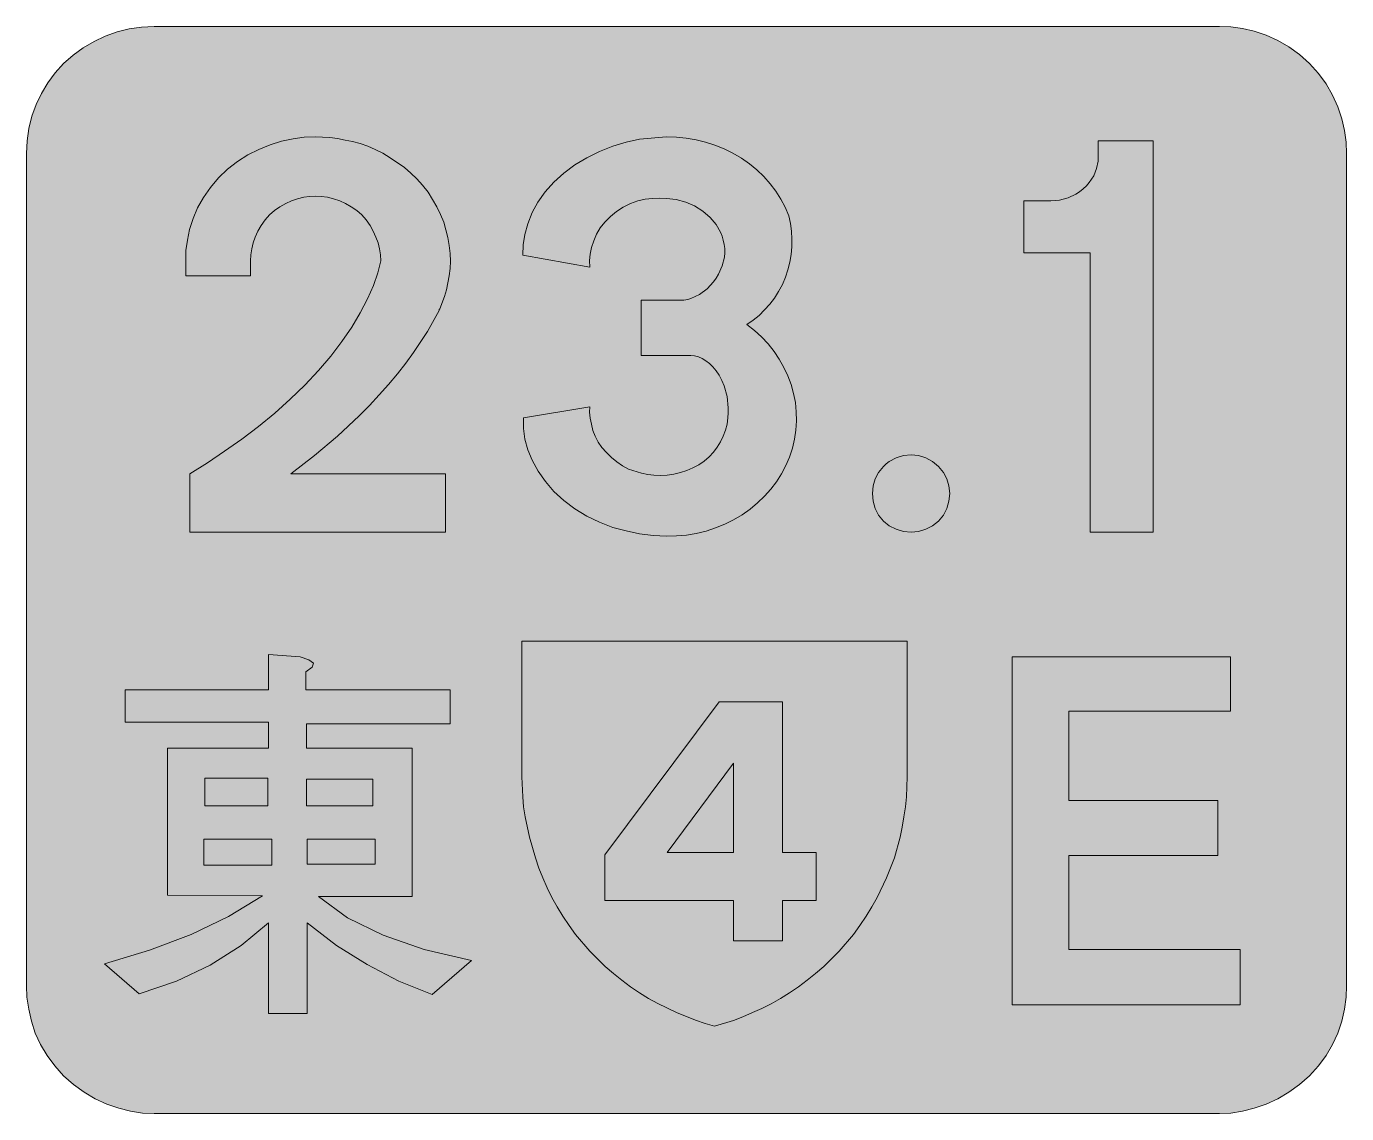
# Model space of a CAD drawing. Header units: metres. Extents: x 135 to 436, y 12 to 260.
import ezdxf

# ---------------------------------------------------------------- set-up
doc = ezdxf.new("R2010")
doc.units = ezdxf.units.M
for name, color, linetype, true_color in [('FILL_BLACK_000000', 7, 'Continuous', 0x000000), ('FILL_LIME_00FF00', 7, 'Continuous', 0x00ff00), ('FILL_WHITE_FFFFFF', 7, 'Continuous', 0xffffff), ('FILL_YELLOW_FFFF00', 7, 'Continuous', 0xffff00)]:
    doc.layers.add(name, color=color, linetype=linetype, true_color=true_color)

msp = doc.modelspace()

# ---------------------------------------------------------------- hatches: boundary and pattern name
at = {"layer": 'FILL_BLACK_000000', "true_color": 0x000000}
h = msp.add_hatch(color=7, dxfattribs=at)
h.dxf.hatch_style = 1
h.paths.add_polyline_path([(314.82, 60.66), (307.08, 60.66), (307.08, 51.48), (295.92, 51.48), (295.92, 60.66), (266.58, 60.66), (266.58, 71.1), (292.68, 106.02), (307.08, 106.02), (307.08, 71.64), (314.82, 71.64), (314.82, 60.66)])
h.paths.add_polyline_path([(295.92, 71.64), (295.92, 91.98), (280.8, 71.64), (295.92, 71.64)], flags=16)
at = {"layer": 'FILL_LIME_00FF00', "true_color": 0x00ff00}
h = msp.add_hatch(color=7, dxfattribs=at)
h.dxf.hatch_style = 1
h.paths.add_polyline_path([(406.8, 260.1), (409.4, 259.99), (412.04, 259.65), (414.72, 259.04), (417.42, 258.12), (420.08, 256.9), (422.64, 255.42), (425.06, 253.66), (427.32, 251.64), (429.34, 249.38), (431.1, 246.96), (432.58, 244.4), (433.8, 241.74), (434.72, 239.04), (435.33, 236.36), (435.67, 233.72), (435.78, 231.12), (435.78, 41.22), (435.67, 38.6), (435.33, 35.89), (434.72, 33.15), (433.8, 30.42), (432.58, 27.79), (431.1, 25.29), (429.34, 22.93), (427.32, 20.7), (425.06, 18.67), (422.64, 16.92), (420.08, 15.43), (417.42, 14.22), (414.72, 13.27), (412.04, 12.6), (409.4, 12.19), (406.8, 12.06), (163.8, 12.06), (161.1, 12.19), (158.4, 12.6), (155.7, 13.27), (153, 14.22), (150.34, 15.43), (147.78, 16.92), (145.36, 18.67), (143.1, 20.7), (141.15, 22.93), (139.39, 25.29), (137.86, 27.79), (136.62, 30.42), (135.78, 33.15), (135.16, 35.89), (134.77, 38.6), (134.64, 41.22), (134.64, 231.12), (134.78, 234), (135.2, 236.83), (135.89, 239.59), (136.84, 242.26), (138.05, 244.82), (139.5, 247.24), (141.19, 249.53), (143.1, 251.64), (145.27, 253.55), (147.6, 255.24), (150.06, 256.69), (152.64, 257.89), (155.32, 258.85), (158.08, 259.54), (160.92, 259.96), (163.8, 260.1), (406.8, 260.1)])
at = {"layer": 'FILL_WHITE_FFFFFF', "true_color": 0xffffff}
h = msp.add_hatch(color=7, dxfattribs=at)
h.dxf.hatch_style = 1
h.paths.add_polyline_path([(171, 203.22), (171, 208.98), (171.35, 211.33), (171.88, 213.77), (172.65, 216.24), (173.7, 218.7), (175.05, 221.09), (176.65, 223.38), (178.48, 225.53), (180.54, 227.52), (182.77, 229.28), (185.13, 230.78), (187.63, 232.05), (190.26, 233.1), (192.85, 233.91), (195.46, 234.47), (198.03, 234.8), (200.52, 234.9), (203.87, 234.74), (205.61, 234.52), (207.36, 234.18), (209.04, 233.84), (210.78, 233.37), (212.52, 232.76), (214.2, 232.02), (215.92, 231.15), (217.6, 230.15), (220.86, 227.88), (222.31, 226.63), (223.69, 225.29), (225.01, 223.86), (226.26, 222.3), (228.26, 218.95), (229.12, 217.21), (229.86, 215.46), (230.78, 211.93), (231.1, 210.12), (231.3, 208.26), (231.37, 206.54), (231.3, 204.86), (231.1, 203.22), (230.76, 201.6), (230.43, 200.01), (229.99, 198.49), (228.96, 195.66), (228.78, 195.48), (228.78, 195.3), (226.11, 190.52), (222.95, 185.67), (221.18, 183.24), (219.29, 180.82), (217.26, 178.42), (215.1, 176.04), (212.88, 173.63), (210.56, 171.25), (205.63, 166.63), (200.39, 162.22), (194.94, 158.04), (230.22, 158.04), (230.22, 144.72), (171.9, 144.72), (171.9, 158.04), (175.92, 160.54), (179.86, 163.17), (183.75, 165.94), (187.56, 168.84), (191.27, 171.87), (194.8, 175.03), (198.14, 178.28), (201.24, 181.62), (204.07, 184.89), (206.62, 188.19), (208.86, 191.49), (210.78, 194.76), (212.47, 197.93), (213.79, 200.97), (214.78, 203.87), (215.46, 206.64), (215.39, 207.99), (215.19, 209.34), (214.85, 210.69), (214.38, 212.04), (213.77, 213.38), (213.03, 214.69), (212.15, 215.94), (211.14, 217.08), (210, 218.09), (208.75, 218.97), (207.44, 219.71), (206.1, 220.32), (204.72, 220.79), (203.31, 221.13), (201.9, 221.33), (200.52, 221.4), (199.25, 221.33), (197.89, 221.13), (196.5, 220.79), (195.12, 220.32), (193.78, 219.71), (192.46, 218.97), (191.22, 218.09), (190.08, 217.08), (189.07, 215.94), (188.19, 214.69), (187.45, 213.38), (186.84, 212.04), (186.37, 210.69), (186.03, 209.34), (185.83, 207.99), (185.76, 206.64), (185.76, 203.22), (171, 203.22)])
h = msp.add_hatch(color=7, dxfattribs=at)
h.dxf.hatch_style = 1
h.paths.add_polyline_path([(294.73, 171.93), (294.7, 173.11), (294.48, 175.68), (293.78, 178.11), (293.29, 179.32), (292.68, 180.54), (291.97, 181.55), (291.22, 182.43), (290.43, 183.17), (289.62, 183.78), (288.78, 184.36), (287.91, 184.75), (287.04, 184.97), (286.2, 185.04), (274.86, 185.04), (274.86, 197.64), (284.58, 197.64), (285.48, 197.82), (286.2, 198), (288.15, 198.97), (289.89, 200.25), (291.36, 201.8), (291.98, 202.66), (292.5, 203.58), (293.38, 205.5), (293.85, 207.45), (293.93, 208.43), (293.92, 209.4), (293.8, 210.37), (293.58, 211.32), (293.33, 212.26), (292.98, 213.17), (291.98, 214.92), (290.62, 216.53), (288.9, 217.98), (287.05, 219.16), (285.03, 220.03), (282.88, 220.59), (280.62, 220.86), (279.08, 220.93), (277.45, 220.86), (275.79, 220.66), (274.14, 220.32), (272.42, 219.68), (270.79, 218.86), (269.25, 217.86), (267.84, 216.72), (266.59, 215.47), (265.54, 214.13), (264.7, 212.7), (264.06, 211.14), (263.51, 209.65), (263.2, 208.17), (263.1, 206.68), (263.16, 205.2), (247.86, 207.9), (247.97, 210.23), (248.33, 212.62), (249, 215.09), (250.02, 217.62), (251.3, 220.01), (252.94, 222.32), (254.93, 224.53), (257.22, 226.62), (259.75, 228.51), (262.46, 230.15), (265.35, 231.56), (268.38, 232.74), (271.44, 233.68), (274.5, 234.36), (280.62, 234.9), (282.91, 234.82), (285.16, 234.6), (287.39, 234.22), (289.57, 233.68), (291.71, 233), (293.78, 232.17), (295.79, 231.18), (297.72, 230.04), (299.55, 228.76), (301.26, 227.35), (302.83, 225.83), (304.27, 224.21), (305.56, 222.5), (306.71, 220.7), (307.69, 218.83), (308.52, 216.9), (308.92, 215.14), (309.17, 213.36), (309.27, 211.59), (309.24, 209.81), (309.07, 208.05), (308.77, 206.29), (308.35, 204.56), (307.8, 202.86), (307.07, 201.21), (306.22, 199.63), (305.26, 198.13), (304.2, 196.72), (303.04, 195.4), (301.78, 194.18), (300.42, 193.06), (298.98, 192.06), (300.73, 190.71), (302.35, 189.24), (303.83, 187.65), (305.17, 185.96), (306.36, 184.18), (307.41, 182.31), (308.31, 180.38), (309.06, 178.38), (309.64, 176.34), (310.04, 174.27), (310.26, 172.19), (310.3, 170.1), (310.16, 168.01), (309.84, 165.93), (309.36, 163.86), (308.7, 161.82), (307.87, 159.89), (306.89, 158.02), (305.74, 156.22), (304.45, 154.51), (303.01, 152.89), (301.44, 151.37), (299.73, 149.96), (297.9, 148.68), (295.96, 147.53), (293.93, 146.53), (291.83, 145.67), (289.66, 144.97), (287.45, 144.42), (285.19, 144.05), (282.91, 143.84), (280.62, 143.82), (277.63, 143.95), (274.5, 144.36), (271.44, 145.01), (268.38, 145.8), (265.35, 146.98), (262.46, 148.39), (259.75, 150.03), (257.22, 151.92), (254.96, 154.01), (253.01, 156.24), (251.37, 158.6), (250.02, 161.1), (249, 163.53), (248.35, 165.96), (248.05, 168.39), (248.04, 170.82), (263.16, 173.34), (263.12, 172.07), (263.25, 170.71), (263.51, 169.32), (263.88, 167.94), (264.38, 166.6), (265.07, 165.28), (265.93, 164.04), (266.94, 162.9), (268.08, 161.75), (269.32, 160.74), (270.64, 159.86), (271.98, 159.12), (274.93, 158.2), (276.36, 157.88), (277.74, 157.68), (279.29, 157.62), (280.83, 157.71), (282.35, 157.93), (283.84, 158.29), (285.28, 158.77), (286.68, 159.38), (288, 160.09), (289.26, 160.92), (290.36, 161.91), (291.34, 162.97), (292.22, 164.12), (292.97, 165.33), (293.6, 166.61), (294.09, 167.96), (294.45, 169.36), (294.66, 170.82), (294.73, 171.93)])
h = msp.add_hatch(color=7, dxfattribs=at)
h.dxf.hatch_style = 1
h.paths.add_polyline_path([(377.28, 144.72), (377.28, 208.44), (362.16, 208.44), (362.16, 220.32), (368.28, 220.32), (370.29, 220.49), (372.24, 220.99), (374.05, 221.84), (374.89, 222.39), (375.66, 223.02), (376.42, 223.72), (377.08, 224.46), (378.11, 226.03), (378.77, 227.68), (379.08, 229.32), (379.08, 234), (391.68, 234), (391.68, 144.72), (377.28, 144.72)])
h = msp.add_hatch(color=7, dxfattribs=at)
h.dxf.hatch_style = 1
h.paths.add_polyline_path([(345.07, 151.8), (344.59, 150.12), (343.8, 148.58), (342.72, 147.24), (341.31, 146.16), (339.77, 145.37), (338.14, 144.89), (336.42, 144.72), (334.68, 144.89), (333, 145.37), (331.46, 146.16), (330.12, 147.24), (329.04, 148.58), (328.25, 150.12), (327.77, 151.8), (327.6, 153.54), (327.77, 155.26), (328.25, 156.87), (329.04, 158.35), (330.12, 159.66), (330.76, 160.29), (331.46, 160.84), (333, 161.68), (334.68, 162.19), (336.42, 162.36), (338.14, 162.19), (339.77, 161.68), (341.31, 160.84), (342.72, 159.66), (343.8, 158.35), (344.59, 156.87), (345.07, 155.26), (345.24, 153.54), (345.07, 151.8)])
h = msp.add_hatch(color=7, dxfattribs=at)
h.dxf.hatch_style = 1
h.paths.add_polyline_path([(198.36, 112.86), (198.36, 108.72), (231.3, 108.72), (231.3, 100.98), (198.54, 100.98), (198.54, 95.4), (222.66, 95.4), (222.66, 61.56), (201.24, 61.56), (207.9, 56.7), (216, 52.74), (225.36, 49.5), (236.16, 46.98), (227.16, 39.24), (219.6, 42.3), (212.4, 46.08), (205.38, 50.4), (198.72, 55.62), (198.72, 34.92), (189.9, 34.92), (189.9, 55.62), (183.6, 50.4), (176.58, 45.9), (168.84, 42.3), (160.38, 39.42), (152.46, 46.26), (162.72, 49.32), (172.26, 52.92), (180.72, 57.06), (188.46, 61.74), (166.86, 61.92), (166.86, 95.4), (189.9, 95.4), (189.9, 101.34), (157.14, 101.34), (157.14, 108.72), (189.9, 108.72), (189.9, 116.82), (197.1, 116.28), (199.08, 115.56), (200.16, 114.84), (199.8, 113.94), (198.36, 112.86)])
h.paths.add_polyline_path([(189.72, 82.26), (189.72, 88.56), (175.32, 88.56), (175.32, 82.26), (189.72, 82.26)], flags=16)
h.paths.add_polyline_path([(198.72, 68.94), (214.2, 68.94), (214.2, 74.7), (198.72, 74.7), (198.72, 68.94)], flags=16)
h.paths.add_polyline_path([(198.54, 88.38), (198.54, 82.26), (213.66, 82.26), (213.66, 88.38), (198.54, 88.38)], flags=16)
h.paths.add_polyline_path([(190.62, 74.7), (175.14, 74.7), (175.14, 68.76), (190.62, 68.76), (190.62, 74.7)], flags=16)
h = msp.add_hatch(color=7, dxfattribs=at)
h.dxf.hatch_style = 1
h.paths.add_polyline_path([(359.46, 116.28), (409.32, 116.28), (409.32, 103.86), (372.42, 103.86), (372.42, 83.52), (406.44, 83.52), (406.44, 70.92), (372.42, 70.92), (372.42, 49.5), (411.48, 49.5), (411.48, 36.9), (359.46, 36.9), (359.46, 116.28)])
at = {"layer": 'FILL_YELLOW_FFFF00', "true_color": 0xffff00}
h = msp.add_hatch(color=7, dxfattribs=at)
h.dxf.hatch_style = 1
h.paths.add_polyline_path([(289.44, 32.64), (287.28, 33.37), (282.96, 35.1), (278.66, 37.15), (276.56, 38.31), (274.5, 39.6), (272.44, 40.99), (270.45, 42.47), (268.53, 44.02), (266.67, 45.65), (263.16, 49.14), (259.92, 52.92), (258.42, 54.97), (257.02, 57.07), (255.72, 59.2), (254.52, 61.38), (253.42, 63.59), (252.43, 65.83), (251.53, 68.09), (250.74, 70.38), (249.37, 75.13), (248.4, 79.74), (248.06, 82.03), (247.84, 84.33), (247.68, 88.92), (247.68, 119.88), (335.52, 119.88), (335.52, 88.92), (335.36, 84.33), (335.14, 82.03), (334.8, 79.74), (334.44, 77.44), (333.92, 75.13), (332.64, 70.38), (330.85, 65.83), (328.7, 61.38), (327.49, 59.2), (326.19, 57.07), (324.78, 54.97), (323.28, 52.92), (320.04, 49.14), (316.53, 45.65), (314.67, 44.02), (312.75, 42.47), (310.76, 40.99), (308.7, 39.6), (306.64, 38.29), (304.54, 37.08), (302.4, 36.01), (300.24, 35.1), (298.08, 34.12), (295.92, 33.3), (291.6, 32.04), (289.44, 32.64)])

# ---------------------------------------------------------------- linework, layer by layer
at = {"layer": 'FILL_BLACK_000000', "lineweight": 0, "true_color": 0x000000}
for points in [[(314.82, 60.66), (307.08, 60.66), (307.08, 51.48), (295.92, 51.48), (295.92, 60.66), (266.58, 60.66), (266.58, 71.1), (292.68, 106.02), (307.08, 106.02), (307.08, 71.64), (314.82, 71.64)], [(295.92, 71.64), (295.92, 91.98), (280.8, 71.64)]]:
    msp.add_lwpolyline(points, close=True, dxfattribs=at)
at = {"layer": 'FILL_LIME_00FF00', "lineweight": 0, "true_color": 0x00ff00}
msp.add_lwpolyline([(406.8, 260.1), (409.4, 259.99), (412.04, 259.65), (414.72, 259.04), (417.42, 258.12), (420.08, 256.9), (422.64, 255.42), (425.06, 253.66), (427.32, 251.64), (429.34, 249.38), (431.1, 246.96), (432.58, 244.4), (433.8, 241.74), (434.72, 239.04), (435.33, 236.36), (435.67, 233.72), (435.78, 231.12), (435.78, 41.22), (435.67, 38.6), (435.33, 35.89), (434.72, 33.15), (433.8, 30.42), (432.58, 27.79), (431.1, 25.29), (429.34, 22.93), (427.32, 20.7), (425.06, 18.67), (422.64, 16.92), (420.08, 15.43), (417.42, 14.22), (414.72, 13.27), (412.04, 12.6), (409.4, 12.19), (406.8, 12.06), (163.8, 12.06), (161.1, 12.19), (158.4, 12.6), (155.7, 13.27), (153, 14.22), (150.34, 15.43), (147.78, 16.92), (145.36, 18.67), (143.1, 20.7), (141.15, 22.93), (139.39, 25.29), (137.86, 27.79), (136.62, 30.42), (135.78, 33.15), (135.16, 35.89), (134.77, 38.6), (134.64, 41.22), (134.64, 231.12), (134.78, 234), (135.2, 236.83), (135.89, 239.59), (136.84, 242.26), (138.05, 244.82), (139.5, 247.24), (141.19, 249.53), (143.1, 251.64), (145.27, 253.55), (147.6, 255.24), (150.06, 256.69), (152.64, 257.89), (155.32, 258.85), (158.08, 259.54), (160.92, 259.96), (163.8, 260.1)], close=True, dxfattribs=at)
at = {"layer": 'FILL_WHITE_FFFFFF', "lineweight": 0, "true_color": 0xffffff}
for points in [[(171, 203.22), (171, 208.98), (171.35, 211.33), (171.88, 213.77), (172.65, 216.24), (173.7, 218.7), (175.05, 221.09), (176.65, 223.38), (178.48, 225.53), (180.54, 227.52), (182.77, 229.28), (185.13, 230.78), (187.63, 232.05), (190.26, 233.1), (192.85, 233.91), (195.46, 234.47), (198.03, 234.8), (200.52, 234.9), (203.87, 234.74), (205.61, 234.52), (207.36, 234.18), (209.04, 233.84), (210.78, 233.37), (212.52, 232.76), (214.2, 232.02), (215.92, 231.15), (217.6, 230.15), (220.86, 227.88), (222.31, 226.63), (223.69, 225.29), (225.01, 223.86), (226.26, 222.3), (228.26, 218.95), (229.12, 217.21), (229.86, 215.46), (230.78, 211.93), (231.1, 210.12), (231.3, 208.26), (231.37, 206.54), (231.3, 204.86), (231.1, 203.22), (230.76, 201.6), (230.43, 200.01), (229.99, 198.49), (228.96, 195.66), (228.78, 195.48), (228.78, 195.3), (226.11, 190.52), (222.95, 185.67), (221.18, 183.24), (219.29, 180.82), (217.26, 178.42), (215.1, 176.04), (212.88, 173.63), (210.56, 171.25), (205.63, 166.63), (200.39, 162.22), (194.94, 158.04), (230.22, 158.04), (230.22, 144.72), (171.9, 144.72), (171.9, 158.04), (175.92, 160.54), (179.86, 163.17), (183.75, 165.94), (187.56, 168.84), (191.27, 171.87), (194.8, 175.03), (198.14, 178.28), (201.24, 181.62), (204.07, 184.89), (206.62, 188.19), (208.86, 191.49), (210.78, 194.76), (212.47, 197.93), (213.79, 200.97), (214.78, 203.87), (215.46, 206.64), (215.39, 207.99), (215.19, 209.34), (214.85, 210.69), (214.38, 212.04), (213.77, 213.38), (213.03, 214.69), (212.15, 215.94), (211.14, 217.08), (210, 218.09), (208.75, 218.97), (207.44, 219.71), (206.1, 220.32), (204.72, 220.79), (203.31, 221.13), (201.9, 221.33), (200.52, 221.4), (199.25, 221.33), (197.89, 221.13), (196.5, 220.79), (195.12, 220.32), (193.78, 219.71), (192.46, 218.97), (191.22, 218.09), (190.08, 217.08), (189.07, 215.94), (188.19, 214.69), (187.45, 213.38), (186.84, 212.04), (186.37, 210.69), (186.03, 209.34), (185.83, 207.99), (185.76, 206.64), (185.76, 203.22)], [(294.73, 171.93), (294.7, 173.11), (294.48, 175.68), (293.78, 178.11), (293.29, 179.32), (292.68, 180.54), (291.97, 181.55), (291.22, 182.43), (290.43, 183.17), (289.62, 183.78), (288.78, 184.36), (287.91, 184.75), (287.04, 184.97), (286.2, 185.04), (274.86, 185.04), (274.86, 197.64), (284.58, 197.64), (285.48, 197.82), (286.2, 198), (288.15, 198.97), (289.89, 200.25), (291.36, 201.8), (291.98, 202.66), (292.5, 203.58), (293.38, 205.5), (293.85, 207.45), (293.93, 208.43), (293.92, 209.4), (293.8, 210.37), (293.58, 211.32), (293.33, 212.26), (292.98, 213.17), (291.98, 214.92), (290.62, 216.53), (288.9, 217.98), (287.05, 219.16), (285.03, 220.03), (282.88, 220.59), (280.62, 220.86), (279.08, 220.93), (277.45, 220.86), (275.79, 220.66), (274.14, 220.32), (272.42, 219.68), (270.79, 218.86), (269.25, 217.86), (267.84, 216.72), (266.59, 215.47), (265.54, 214.13), (264.7, 212.7), (264.06, 211.14), (263.51, 209.65), (263.2, 208.17), (263.1, 206.68), (263.16, 205.2), (247.86, 207.9), (247.97, 210.23), (248.33, 212.62), (249, 215.09), (250.02, 217.62), (251.3, 220.01), (252.94, 222.32), (254.93, 224.53), (257.22, 226.62), (259.75, 228.51), (262.46, 230.15), (265.35, 231.56), (268.38, 232.74), (271.44, 233.68), (274.5, 234.36), (280.62, 234.9), (282.91, 234.82), (285.16, 234.6), (287.39, 234.22), (289.57, 233.68), (291.71, 233), (293.78, 232.17), (295.79, 231.18), (297.72, 230.04), (299.55, 228.76), (301.26, 227.35), (302.83, 225.83), (304.27, 224.21), (305.56, 222.5), (306.71, 220.7), (307.69, 218.83), (308.52, 216.9), (308.92, 215.14), (309.17, 213.36), (309.27, 211.59), (309.24, 209.81), (309.07, 208.05), (308.77, 206.29), (308.35, 204.56), (307.8, 202.86), (307.07, 201.21), (306.22, 199.63), (305.26, 198.13), (304.2, 196.72), (303.04, 195.4), (301.78, 194.18), (300.42, 193.06), (298.98, 192.06), (300.73, 190.71), (302.35, 189.24), (303.83, 187.65), (305.17, 185.96), (306.36, 184.18), (307.41, 182.31), (308.31, 180.38), (309.06, 178.38), (309.64, 176.34), (310.04, 174.27), (310.26, 172.19), (310.3, 170.1), (310.16, 168.01), (309.84, 165.93), (309.36, 163.86), (308.7, 161.82), (307.87, 159.89), (306.89, 158.02), (305.74, 156.22), (304.45, 154.51), (303.01, 152.89), (301.44, 151.37), (299.73, 149.96), (297.9, 148.68), (295.96, 147.53), (293.93, 146.53), (291.83, 145.67), (289.66, 144.97), (287.45, 144.42), (285.19, 144.05), (282.91, 143.84), (280.62, 143.82), (277.63, 143.95), (274.5, 144.36), (271.44, 145.01), (268.38, 145.8), (265.35, 146.98), (262.46, 148.39), (259.75, 150.03), (257.22, 151.92), (254.96, 154.01), (253.01, 156.24), (251.37, 158.6), (250.02, 161.1), (249, 163.53), (248.35, 165.96), (248.05, 168.39), (248.04, 170.82), (263.16, 173.34), (263.12, 172.07), (263.25, 170.71), (263.51, 169.32), (263.88, 167.94), (264.38, 166.6), (265.07, 165.28), (265.93, 164.04), (266.94, 162.9), (268.08, 161.75), (269.32, 160.74), (270.64, 159.86), (271.98, 159.12), (274.93, 158.2), (276.36, 157.88), (277.74, 157.68), (279.29, 157.62), (280.83, 157.71), (282.35, 157.93), (283.84, 158.29), (285.28, 158.77), (286.68, 159.38), (288, 160.09), (289.26, 160.92), (290.36, 161.91), (291.34, 162.97), (292.22, 164.12), (292.97, 165.33), (293.6, 166.61), (294.09, 167.96), (294.45, 169.36), (294.66, 170.82)], [(377.28, 144.72), (377.28, 208.44), (362.16, 208.44), (362.16, 220.32), (368.28, 220.32), (370.29, 220.49), (372.24, 220.99), (374.05, 221.84), (374.89, 222.39), (375.66, 223.02), (376.42, 223.72), (377.08, 224.46), (378.11, 226.03), (378.77, 227.68), (379.08, 229.32), (379.08, 234), (391.68, 234), (391.68, 144.72)], [(345.07, 151.8), (344.59, 150.12), (343.8, 148.58), (342.72, 147.24), (341.31, 146.16), (339.77, 145.37), (338.14, 144.89), (336.42, 144.72), (334.68, 144.89), (333, 145.37), (331.46, 146.16), (330.12, 147.24), (329.04, 148.58), (328.25, 150.12), (327.77, 151.8), (327.6, 153.54), (327.77, 155.26), (328.25, 156.87), (329.04, 158.35), (330.12, 159.66), (330.76, 160.29), (331.46, 160.84), (333, 161.68), (334.68, 162.19), (336.42, 162.36), (338.14, 162.19), (339.77, 161.68), (341.31, 160.84), (342.72, 159.66), (343.8, 158.35), (344.59, 156.87), (345.07, 155.26), (345.24, 153.54)], [(198.36, 112.86), (198.36, 108.72), (231.3, 108.72), (231.3, 100.98), (198.54, 100.98), (198.54, 95.4), (222.66, 95.4), (222.66, 61.56), (201.24, 61.56), (207.9, 56.7), (216, 52.74), (225.36, 49.5), (236.16, 46.98), (227.16, 39.24), (219.6, 42.3), (212.4, 46.08), (205.38, 50.4), (198.72, 55.62), (198.72, 34.92), (189.9, 34.92), (189.9, 55.62), (183.6, 50.4), (176.58, 45.9), (168.84, 42.3), (160.38, 39.42), (152.46, 46.26), (162.72, 49.32), (172.26, 52.92), (180.72, 57.06), (188.46, 61.74), (166.86, 61.92), (166.86, 95.4), (189.9, 95.4), (189.9, 101.34), (157.14, 101.34), (157.14, 108.72), (189.9, 108.72), (189.9, 116.82), (197.1, 116.28), (199.08, 115.56), (200.16, 114.84), (199.8, 113.94)], [(359.46, 116.28), (409.32, 116.28), (409.32, 103.86), (372.42, 103.86), (372.42, 83.52), (406.44, 83.52), (406.44, 70.92), (372.42, 70.92), (372.42, 49.5), (411.48, 49.5), (411.48, 36.9), (359.46, 36.9)], [(189.72, 82.26), (189.72, 88.56), (175.32, 88.56), (175.32, 82.26)], [(198.54, 88.38), (198.54, 82.26), (213.66, 82.26), (213.66, 88.38)], [(190.62, 74.7), (175.14, 74.7), (175.14, 68.76), (190.62, 68.76)], [(198.72, 68.94), (214.2, 68.94), (214.2, 74.7), (198.72, 74.7)]]:
    msp.add_lwpolyline(points, close=True, dxfattribs=at)
at = {"layer": 'FILL_YELLOW_FFFF00', "lineweight": 0, "true_color": 0xffff00}
msp.add_lwpolyline([(289.44, 32.64), (287.28, 33.37), (282.96, 35.1), (278.66, 37.15), (276.56, 38.31), (274.5, 39.6), (272.44, 40.99), (270.45, 42.47), (268.53, 44.02), (266.67, 45.65), (263.16, 49.14), (259.92, 52.92), (258.42, 54.97), (257.02, 57.07), (255.72, 59.2), (254.52, 61.38), (253.42, 63.59), (252.43, 65.83), (251.53, 68.09), (250.74, 70.38), (249.37, 75.13), (248.4, 79.74), (248.06, 82.03), (247.84, 84.33), (247.68, 88.92), (247.68, 119.88), (335.52, 119.88), (335.52, 88.92), (335.36, 84.33), (335.14, 82.03), (334.8, 79.74), (334.44, 77.44), (333.92, 75.13), (332.64, 70.38), (330.85, 65.83), (328.7, 61.38), (327.49, 59.2), (326.19, 57.07), (324.78, 54.97), (323.28, 52.92), (320.04, 49.14), (316.53, 45.65), (314.67, 44.02), (312.75, 42.47), (310.76, 40.99), (308.7, 39.6), (306.64, 38.29), (304.54, 37.08), (302.4, 36.01), (300.24, 35.1), (298.08, 34.12), (295.92, 33.3), (291.6, 32.04)], close=True, dxfattribs=at)

doc.saveas('drawing.dxf')
